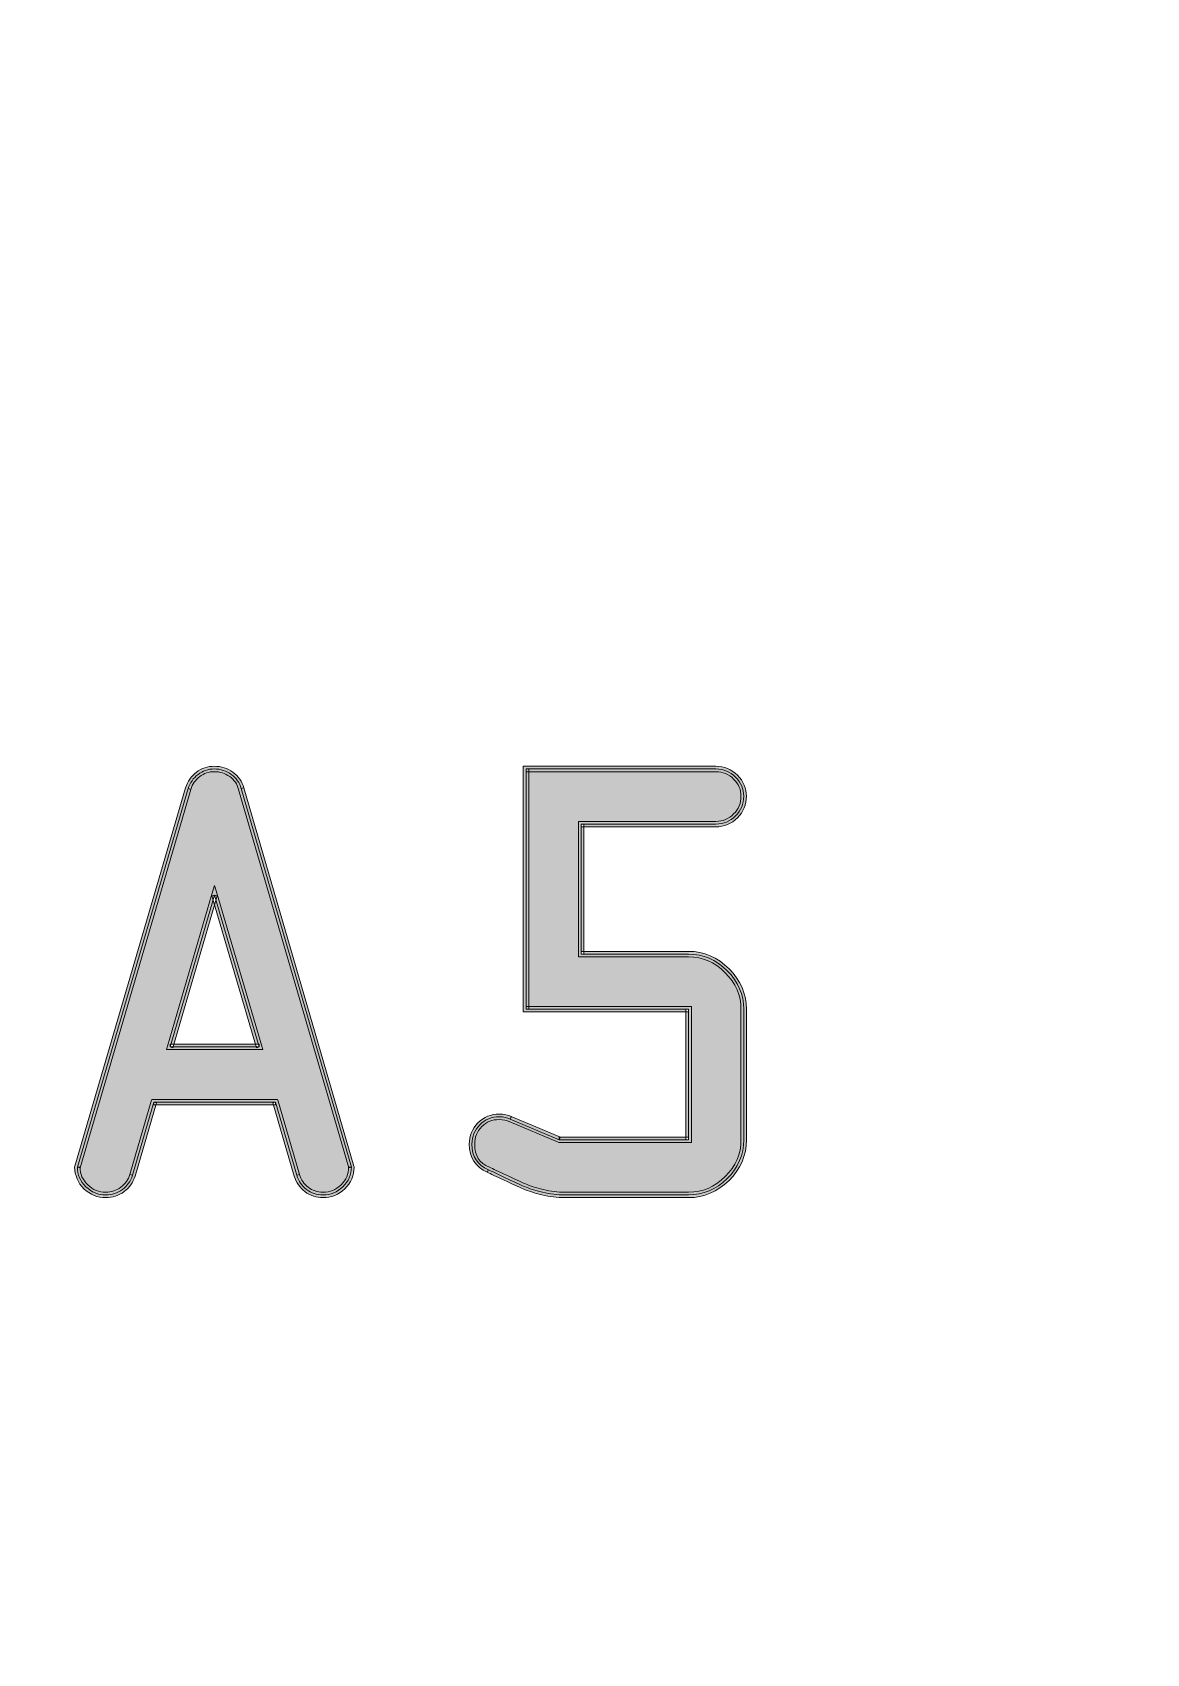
# Model space of a CAD drawing. Header units: inches. Extents: x 3.6 to 56.9, y 3.5 to 76.6.
# Drawn here: x 7.951 to 10.357, y 11.661 to 15.159 of the extents above; entities that cross this region are included whole.
import ezdxf

# ---------------------------------------------------------------- set-up
doc = ezdxf.new("R2010")
doc.units = ezdxf.units.IN
doc.header["$MEASUREMENT"] = 0
doc.layers.add('board', color=7, linetype='Continuous')
doc.layers.add('silk', color=7, linetype='Continuous')

msp = doc.modelspace()

# ---------------------------------------------------------------- hatches: boundary and pattern name
at = {"layer": 'silk', "true_color": 0xffffff}
h = msp.add_hatch(color=7, dxfattribs=at)
h.dxf.hatch_style = 2
edge = h.paths.add_edge_path()
edge.add_spline(control_points=[(8.9063, 12.76), (8.9063, 12.735), (8.9162, 12.7195), (8.9381, 12.71), (8.9381, 12.71), (8.9381, 12.71), (8.9381, 12.71), (8.9381, 12.71), (8.9382, 12.71), (8.9382, 12.71), (8.9453, 12.7068), (8.9575, 12.7011), (8.9748, 12.6928), (8.9921, 12.6846), (9.0057, 12.6784), (9.0158, 12.6741), (9.0258, 12.6699), (9.0385, 12.6659), (9.0544, 12.662), (9.0702, 12.6581), (9.0854, 12.6563), (9.1008, 12.6563), (9.1008, 12.6563), (9.3683, 12.6563), (9.3683, 12.6563), (9.3985, 12.6563), (9.4241, 12.6671), (9.4473, 12.6899), (9.4704, 12.7127), (9.4814, 12.7384), (9.4814, 12.7694), (9.4814, 12.7694), (9.4814, 13.0511), (9.4814, 13.0511), (9.4814, 13.0813), (9.4704, 13.1068), (9.4472, 13.13), (9.4241, 13.1532), (9.3985, 13.1642), (9.3683, 13.1642), (9.3683, 13.1642), (9.1361, 13.1642), (9.1361, 13.1642), (9.1361, 13.1642), (9.1302, 13.1642), (9.1302, 13.1642), (9.1302, 13.1642), (9.1302, 13.1701), (9.1302, 13.1701), (9.1302, 13.1701), (9.1302, 13.4506), (9.1302, 13.4506), (9.1302, 13.4506), (9.1302, 13.4565), (9.1302, 13.4565), (9.1302, 13.4565), (9.1361, 13.4565), (9.1361, 13.4565), (9.1361, 13.4565), (9.4272, 13.4565), (9.4272, 13.4565), (9.4425, 13.4565), (9.4545, 13.4615), (9.4655, 13.4725), (9.4765, 13.4834), (9.4814, 13.4954), (9.4814, 13.5107), (9.4814, 13.5252), (9.4765, 13.5368), (9.4655, 13.5478), (9.4545, 13.5588), (9.4425, 13.5638), (9.4272, 13.5638), (9.4272, 13.5638), (9.0171, 13.5638), (9.0171, 13.5638), (9.0171, 13.5638), (9.0171, 13.5696), (9.0171, 13.5696), (9.0171, 13.5696), (9.023, 13.5696), (9.023, 13.5696), (9.023, 13.5696), (9.023, 13.0511), (9.023, 13.0511), (9.023, 13.0511), (9.0171, 13.0511), (9.0171, 13.0511), (9.0171, 13.0511), (9.0171, 13.057), (9.0171, 13.057), (9.0171, 13.057), (9.3683, 13.057), (9.3683, 13.057), (9.3683, 13.057), (9.3742, 13.057), (9.3742, 13.057), (9.3742, 13.057), (9.3742, 13.0511), (9.3742, 13.0511), (9.3742, 13.0511), (9.3742, 12.7694), (9.3742, 12.7694), (9.3742, 12.7694), (9.3742, 12.7635), (9.3742, 12.7635), (9.3742, 12.7635), (9.3683, 12.7635), (9.3683, 12.7635), (9.3683, 12.7635), (9.089, 12.7635), (9.089, 12.7635), (9.089, 12.7635), (9.0878, 12.7635), (9.0878, 12.7635), (9.0878, 12.7635), (9.0867, 12.764), (9.0867, 12.764), (9.0867, 12.764), (8.9806, 12.8088), (8.9806, 12.8088), (8.9806, 12.8088), (8.9804, 12.8088), (8.9804, 12.8088), (8.9804, 12.8088), (8.9803, 12.8089), (8.9803, 12.8089), (8.9747, 12.8117), (8.9682, 12.813), (8.9593, 12.813), (8.944, 12.813), (8.9322, 12.8082), (8.9217, 12.7977), (8.9111, 12.7871), (8.9063, 12.7753), (8.9063, 12.76)], knot_values=[0, 0, 0, 0, 1, 1, 1, 2, 2, 2, 3, 3, 3, 4, 4, 4, 5, 5, 5, 6, 6, 6, 7, 7, 7, 8, 8, 8, 9, 9, 9, 10, 10, 10, 11, 11, 11, 12, 12, 12, 13, 13, 13, 14, 14, 14, 15, 15, 15, 16, 16, 16, 17, 17, 17, 18, 18, 18, 19, 19, 19, 20, 20, 20, 21, 21, 21, 22, 22, 22, 23, 23, 23, 24, 24, 24, 25, 25, 25, 26, 26, 26, 27, 27, 27, 28, 28, 28, 29, 29, 29, 30, 30, 30, 31, 31, 31, 32, 32, 32, 33, 33, 33, 34, 34, 34, 35, 35, 35, 36, 36, 36, 37, 37, 37, 38, 38, 38, 39, 39, 39, 40, 40, 40, 41, 41, 41, 42, 42, 42, 43, 43, 43, 44, 44, 44, 45, 45, 45, 45], degree=3, periodic=1)
edge = h.paths.add_edge_path()
edge.add_spline(control_points=[(8.8945, 12.76), (8.8945, 12.7776), (8.9011, 12.7937), (8.9133, 12.806), (8.9256, 12.8182), (8.9417, 12.8248), (8.9593, 12.8248), (8.9694, 12.8248), (8.9786, 12.823), (8.9855, 12.8195), (8.9855, 12.8195), (8.9829, 12.8142), (8.9829, 12.8142), (8.9829, 12.8142), (8.9852, 12.8196), (8.9852, 12.8196), (8.9852, 12.8196), (9.0913, 12.7748), (9.0913, 12.7748), (9.0913, 12.7748), (9.089, 12.7694), (9.089, 12.7694), (9.089, 12.7694), (9.089, 12.7753), (9.089, 12.7753), (9.089, 12.7753), (9.3683, 12.7753), (9.3683, 12.7753), (9.3683, 12.7753), (9.3683, 12.7694), (9.3683, 12.7694), (9.3683, 12.7694), (9.3624, 12.7694), (9.3624, 12.7694), (9.3624, 12.7694), (9.3624, 13.0511), (9.3624, 13.0511), (9.3624, 13.0511), (9.3683, 13.0511), (9.3683, 13.0511), (9.3683, 13.0511), (9.3683, 13.0452), (9.3683, 13.0452), (9.3683, 13.0452), (9.0171, 13.0452), (9.0171, 13.0452), (9.0171, 13.0452), (9.0112, 13.0452), (9.0112, 13.0452), (9.0112, 13.0452), (9.0112, 13.0511), (9.0112, 13.0511), (9.0112, 13.0511), (9.0112, 13.5696), (9.0112, 13.5696), (9.0112, 13.5696), (9.0112, 13.5755), (9.0112, 13.5755), (9.0112, 13.5755), (9.0171, 13.5755), (9.0171, 13.5755), (9.0171, 13.5755), (9.4272, 13.5755), (9.4272, 13.5755), (9.4449, 13.5755), (9.4612, 13.5687), (9.4738, 13.5561), (9.4864, 13.5435), (9.4932, 13.5276), (9.4932, 13.5107), (9.4932, 13.493), (9.4864, 13.4767), (9.4738, 13.4641), (9.4612, 13.4515), (9.4449, 13.4447), (9.4272, 13.4447), (9.4272, 13.4447), (9.1361, 13.4447), (9.1361, 13.4447), (9.1361, 13.4447), (9.1361, 13.4506), (9.1361, 13.4506), (9.1361, 13.4506), (9.142, 13.4506), (9.142, 13.4506), (9.142, 13.4506), (9.142, 13.1701), (9.142, 13.1701), (9.142, 13.1701), (9.1361, 13.1701), (9.1361, 13.1701), (9.1361, 13.1701), (9.1361, 13.176), (9.1361, 13.176), (9.1361, 13.176), (9.3683, 13.176), (9.3683, 13.176), (9.4009, 13.176), (9.4308, 13.1631), (9.4556, 13.1383), (9.4803, 13.1136), (9.4932, 13.0837), (9.4932, 13.0511), (9.4932, 13.0511), (9.4932, 12.7694), (9.4932, 12.7694), (9.4932, 12.736), (9.4803, 12.7059), (9.4555, 12.6815), (9.4308, 12.6572), (9.4009, 12.6445), (9.3683, 12.6445), (9.3683, 12.6445), (9.1008, 12.6445), (9.1008, 12.6445), (9.0847, 12.6445), (9.0681, 12.6465), (9.0516, 12.6505), (9.0353, 12.6545), (9.0217, 12.6588), (9.0113, 12.6632), (9.001, 12.6676), (8.9871, 12.6739), (8.9698, 12.6822), (8.9525, 12.6904), (8.9404, 12.6961), (8.9334, 12.6992), (8.9334, 12.6992), (8.9358, 12.7046), (8.9358, 12.7046), (8.9358, 12.7046), (8.9334, 12.6992), (8.9334, 12.6992), (8.9082, 12.7101), (8.8945, 12.7315), (8.8945, 12.76)], knot_values=[0, 0, 0, 0, 1, 1, 1, 2, 2, 2, 3, 3, 3, 4, 4, 4, 5, 5, 5, 6, 6, 6, 7, 7, 7, 8, 8, 8, 9, 9, 9, 10, 10, 10, 11, 11, 11, 12, 12, 12, 13, 13, 13, 14, 14, 14, 15, 15, 15, 16, 16, 16, 17, 17, 17, 18, 18, 18, 19, 19, 19, 20, 20, 20, 21, 21, 21, 22, 22, 22, 23, 23, 23, 24, 24, 24, 25, 25, 25, 26, 26, 26, 27, 27, 27, 28, 28, 28, 29, 29, 29, 30, 30, 30, 31, 31, 31, 32, 32, 32, 33, 33, 33, 34, 34, 34, 35, 35, 35, 36, 36, 36, 37, 37, 37, 38, 38, 38, 39, 39, 39, 40, 40, 40, 41, 41, 41, 42, 42, 42, 43, 43, 43, 44, 44, 44, 45, 45, 45, 45], degree=3, periodic=1)
h.paths.add_polyline_path([(8.243, 12.9714), (8.3385, 13.2991), (8.3441, 13.3183), (8.3498, 13.2991), (8.4464, 12.9714), (8.4487, 12.9639), (8.4408, 12.9639), (8.2487, 12.9639), (8.2408, 12.9639)])
h.paths.add_polyline_path([(8.2487, 12.9757), (8.4408, 12.9757), (8.4408, 12.9698), (8.4351, 12.9681), (8.3385, 13.2957), (8.3441, 13.2974), (8.3498, 13.2958), (8.2543, 12.9681), (8.2487, 12.9698)])
edge = h.paths.add_edge_path()
edge.add_spline(control_points=[(8.0542, 12.7105), (8.0542, 12.6952), (8.0593, 12.6832), (8.0707, 12.6723), (8.082, 12.6613), (8.0943, 12.6563), (8.1096, 12.6563), (8.122, 12.6563), (8.1322, 12.6596), (8.142, 12.6669), (8.1519, 12.6742), (8.1581, 12.6829), (8.1617, 12.6946), (8.1617, 12.6946), (8.1673, 12.6928), (8.1673, 12.6928), (8.1673, 12.6928), (8.1617, 12.6945), (8.1617, 12.6945), (8.1617, 12.6945), (8.2077, 12.8524), (8.2077, 12.8524), (8.2077, 12.8524), (8.2089, 12.8566), (8.2089, 12.8566), (8.2089, 12.8566), (8.2133, 12.8566), (8.2133, 12.8566), (8.2133, 12.8566), (8.4761, 12.8566), (8.4761, 12.8566), (8.4761, 12.8566), (8.4806, 12.8566), (8.4806, 12.8566), (8.4806, 12.8566), (8.4818, 12.8524), (8.4818, 12.8524), (8.4818, 12.8524), (8.5278, 12.6945), (8.5278, 12.6945), (8.5278, 12.6945), (8.5221, 12.6928), (8.5221, 12.6928), (8.5221, 12.6928), (8.5277, 12.6946), (8.5277, 12.6946), (8.5314, 12.6828), (8.5374, 12.6741), (8.5469, 12.6668), (8.5563, 12.6596), (8.5663, 12.6563), (8.5787, 12.6563), (8.594, 12.6563), (8.6062, 12.6613), (8.6176, 12.6723), (8.6289, 12.6832), (8.6341, 12.6952), (8.6341, 12.7105), (8.6341, 12.7105), (8.6399, 12.7105), (8.6399, 12.7105), (8.6399, 12.7105), (8.6343, 12.7088), (8.6343, 12.7088), (8.6343, 12.7088), (8.3962, 13.5256), (8.3962, 13.5256), (8.3962, 13.5256), (8.3962, 13.5257), (8.3962, 13.5257), (8.3962, 13.5257), (8.3962, 13.5258), (8.3962, 13.5258), (8.3933, 13.5373), (8.3874, 13.5458), (8.3772, 13.5531), (8.367, 13.5604), (8.3566, 13.5638), (8.3441, 13.5638), (8.3317, 13.5638), (8.3218, 13.5604), (8.3124, 13.5532), (8.3029, 13.5459), (8.2968, 13.5372), (8.2932, 13.5255), (8.2932, 13.5255), (8.2876, 13.5272), (8.2876, 13.5272), (8.2876, 13.5272), (8.2932, 13.5256), (8.2932, 13.5256), (8.2932, 13.5256), (8.054, 12.7088), (8.054, 12.7088), (8.054, 12.7088), (8.0483, 12.7105), (8.0483, 12.7105), (8.0483, 12.7105), (8.0542, 12.7105), (8.0542, 12.7105)], knot_values=[0, 0, 0, 0, 1, 1, 1, 2, 2, 2, 3, 3, 3, 4, 4, 4, 5, 5, 5, 6, 6, 6, 7, 7, 7, 8, 8, 8, 9, 9, 9, 10, 10, 10, 11, 11, 11, 12, 12, 12, 13, 13, 13, 14, 14, 14, 15, 15, 15, 16, 16, 16, 17, 17, 17, 18, 18, 18, 19, 19, 19, 20, 20, 20, 21, 21, 21, 22, 22, 22, 23, 23, 23, 24, 24, 24, 25, 25, 25, 26, 26, 26, 27, 27, 27, 28, 28, 28, 29, 29, 29, 30, 30, 30, 31, 31, 31, 32, 32, 32, 33, 33, 33, 33], degree=3, periodic=1)
edge = h.paths.add_edge_path()
edge.add_spline(control_points=[(8.0427, 12.7121), (8.0427, 12.7121), (8.2819, 13.5289), (8.2819, 13.5289), (8.2819, 13.5289), (8.2819, 13.5289), (8.2819, 13.5289), (8.2819, 13.5289), (8.2819, 13.529), (8.2819, 13.529), (8.2861, 13.5424), (8.2942, 13.5541), (8.3052, 13.5625), (8.3162, 13.571), (8.3298, 13.5755), (8.3441, 13.5755), (8.3584, 13.5755), (8.3723, 13.571), (8.3841, 13.5627), (8.3959, 13.5542), (8.4042, 13.5423), (8.4076, 13.5287), (8.4076, 13.5287), (8.4019, 13.5272), (8.4019, 13.5272), (8.4019, 13.5272), (8.4075, 13.5289), (8.4075, 13.5289), (8.4075, 13.5289), (8.6456, 12.7121), (8.6456, 12.7121), (8.6456, 12.7121), (8.6458, 12.7113), (8.6458, 12.7113), (8.6458, 12.7113), (8.6458, 12.7105), (8.6458, 12.7105), (8.6458, 12.6928), (8.6388, 12.6764), (8.6258, 12.6638), (8.6128, 12.6512), (8.5963, 12.6445), (8.5787, 12.6445), (8.5644, 12.6445), (8.5507, 12.649), (8.5397, 12.6575), (8.5288, 12.6659), (8.5207, 12.6776), (8.5165, 12.691), (8.5165, 12.691), (8.5165, 12.6911), (8.5165, 12.6911), (8.5165, 12.6911), (8.5164, 12.6912), (8.5164, 12.6912), (8.5164, 12.6912), (8.4705, 12.8491), (8.4705, 12.8491), (8.4705, 12.8491), (8.4761, 12.8507), (8.4761, 12.8507), (8.4761, 12.8507), (8.4761, 12.8448), (8.4761, 12.8448), (8.4761, 12.8448), (8.2133, 12.8448), (8.2133, 12.8448), (8.2133, 12.8448), (8.2133, 12.8507), (8.2133, 12.8507), (8.2133, 12.8507), (8.219, 12.8491), (8.219, 12.8491), (8.219, 12.8491), (8.173, 12.6912), (8.173, 12.6912), (8.173, 12.6912), (8.173, 12.6911), (8.173, 12.6911), (8.173, 12.6911), (8.173, 12.691), (8.173, 12.691), (8.1688, 12.6776), (8.1604, 12.6658), (8.149, 12.6574), (8.1377, 12.649), (8.1239, 12.6445), (8.1096, 12.6445), (8.0919, 12.6445), (8.0755, 12.6512), (8.0625, 12.6638), (8.0495, 12.6764), (8.0424, 12.6928), (8.0424, 12.7105), (8.0424, 12.7105), (8.0424, 12.7113), (8.0424, 12.7113), (8.0424, 12.7113), (8.0427, 12.7121), (8.0427, 12.7121)], knot_values=[0, 0, 0, 0, 1, 1, 1, 2, 2, 2, 3, 3, 3, 4, 4, 4, 5, 5, 5, 6, 6, 6, 7, 7, 7, 8, 8, 8, 9, 9, 9, 10, 10, 10, 11, 11, 11, 12, 12, 12, 13, 13, 13, 14, 14, 14, 15, 15, 15, 16, 16, 16, 17, 17, 17, 18, 18, 18, 19, 19, 19, 20, 20, 20, 21, 21, 21, 22, 22, 22, 23, 23, 23, 24, 24, 24, 25, 25, 25, 26, 26, 26, 27, 27, 27, 28, 28, 28, 29, 29, 29, 30, 30, 30, 31, 31, 31, 32, 32, 32, 33, 33, 33, 33], degree=3, periodic=1)
h = msp.add_hatch(color=7, dxfattribs=at)
h.dxf.hatch_style = 2
edge = h.paths.add_edge_path()
edge.add_spline(control_points=[(8.9004, 12.76), (8.9004, 12.7765), (8.9061, 12.7904), (8.9175, 12.8018), (8.9289, 12.8132), (8.9428, 12.8189), (8.9593, 12.8189), (8.9688, 12.8189), (8.9766, 12.8173), (8.9829, 12.8142), (8.9829, 12.8142), (9.089, 12.7694), (9.089, 12.7694), (9.089, 12.7694), (9.3683, 12.7694), (9.3683, 12.7694), (9.3683, 12.7694), (9.3683, 13.0511), (9.3683, 13.0511), (9.3683, 13.0511), (9.0171, 13.0511), (9.0171, 13.0511), (9.0171, 13.0511), (9.0171, 13.5696), (9.0171, 13.5696), (9.0171, 13.5696), (9.4272, 13.5696), (9.4272, 13.5696), (9.4437, 13.5696), (9.4579, 13.5638), (9.4697, 13.552), (9.4814, 13.5402), (9.4873, 13.5264), (9.4873, 13.5107), (9.4873, 13.4942), (9.4814, 13.4801), (9.4697, 13.4683), (9.4579, 13.4565), (9.4437, 13.4506), (9.4272, 13.4506), (9.4272, 13.4506), (9.1361, 13.4506), (9.1361, 13.4506), (9.1361, 13.4506), (9.1361, 13.1701), (9.1361, 13.1701), (9.1361, 13.1701), (9.3683, 13.1701), (9.3683, 13.1701), (9.3997, 13.1701), (9.4274, 13.1581), (9.4514, 13.1342), (9.4754, 13.1102), (9.4873, 13.0825), (9.4873, 13.0511), (9.4873, 13.0511), (9.4873, 12.7694), (9.4873, 12.7694), (9.4873, 12.7372), (9.4754, 12.7093), (9.4514, 12.6857), (9.4274, 12.6622), (9.3997, 12.6504), (9.3683, 12.6504), (9.3683, 12.6504), (9.1008, 12.6504), (9.1008, 12.6504), (9.0851, 12.6504), (9.0691, 12.6523), (9.053, 12.6563), (9.0369, 12.6602), (9.0238, 12.6643), (9.0136, 12.6686), (9.0033, 12.673), (8.9896, 12.6792), (8.9723, 12.6875), (8.955, 12.6957), (8.9428, 12.7014), (8.9358, 12.7046), (8.9122, 12.7148), (8.9004, 12.7333), (8.9004, 12.76)], knot_values=[0, 0, 0, 0, 1, 1, 1, 2, 2, 2, 3, 3, 3, 4, 4, 4, 5, 5, 5, 6, 6, 6, 7, 7, 7, 8, 8, 8, 9, 9, 9, 10, 10, 10, 11, 11, 11, 12, 12, 12, 13, 13, 13, 14, 14, 14, 15, 15, 15, 16, 16, 16, 17, 17, 17, 18, 18, 18, 19, 19, 19, 20, 20, 20, 21, 21, 21, 22, 22, 22, 23, 23, 23, 24, 24, 24, 25, 25, 25, 26, 26, 26, 27, 27, 27, 27], degree=3, periodic=1)
h.paths.add_polyline_path([(8.2487, 12.9698), (8.4408, 12.9698), (8.3441, 13.2974)])
edge = h.paths.add_edge_path()
edge.add_spline(control_points=[(8.0483, 12.7105), (8.0483, 12.7105), (8.2876, 13.5272), (8.2876, 13.5272), (8.2915, 13.5398), (8.2986, 13.55), (8.3088, 13.5579), (8.319, 13.5657), (8.3308, 13.5696), (8.3441, 13.5696), (8.3575, 13.5696), (8.3697, 13.5657), (8.3807, 13.5579), (8.3917, 13.55), (8.3987, 13.5398), (8.4019, 13.5272), (8.4019, 13.5272), (8.6399, 12.7105), (8.6399, 12.7105), (8.6399, 12.694), (8.6339, 12.6798), (8.6217, 12.6681), (8.6095, 12.6563), (8.5952, 12.6504), (8.5787, 12.6504), (8.5653, 12.6504), (8.5535, 12.6543), (8.5433, 12.6622), (8.5331, 12.67), (8.526, 12.6802), (8.5221, 12.6928), (8.5221, 12.6928), (8.4761, 12.8507), (8.4761, 12.8507), (8.4761, 12.8507), (8.2133, 12.8507), (8.2133, 12.8507), (8.2133, 12.8507), (8.1673, 12.6928), (8.1673, 12.6928), (8.1634, 12.6802), (8.1561, 12.67), (8.1455, 12.6622), (8.1349, 12.6543), (8.123, 12.6504), (8.1096, 12.6504), (8.0931, 12.6504), (8.0788, 12.6563), (8.0666, 12.6681), (8.0544, 12.6798), (8.0483, 12.694), (8.0483, 12.7105)], knot_values=[0, 0, 0, 0, 1, 1, 1, 2, 2, 2, 3, 3, 3, 4, 4, 4, 5, 5, 5, 6, 6, 6, 7, 7, 7, 8, 8, 8, 9, 9, 9, 10, 10, 10, 11, 11, 11, 12, 12, 12, 13, 13, 13, 14, 14, 14, 15, 15, 15, 16, 16, 16, 17, 17, 17, 17], degree=3, periodic=1)

# ---------------------------------------------------------------- linework, layer by layer
at = {"layer": 'board', "color": 7, "lineweight": 20, "true_color": 0xffffff}
msp.add_open_spline([(56.8521, 12.1646), (56.8521, 12.1646), (55.3337, 10.6434), (55.3337, 10.6434), (55.3337, 10.6434), (43.9474, 10.6434), (43.9474, 10.6434), (43.9474, 10.6434), (41.4173, 8.1094), (41.4173, 8.1094), (41.4173, 8.1094), (8.7761, 8.1094), (8.7761, 8.1094), (8.7761, 8.1094), (6.246, 10.6434), (6.246, 10.6434), (6.246, 10.6434), (4.7111, 10.6434), (4.7111, 10.6434), (4.2186, 10.5873), (3.7727, 10.9401), (3.7148, 11.4312), (3.7074, 11.4979), (3.7074, 11.5709), (3.7148, 11.6404), (3.7148, 11.6404), (3.7148, 75.5088), (3.7148, 75.5088), (3.6569, 76.0016), (4.0097, 76.4482), (4.5011, 76.5061), (4.5706, 76.5142), (4.6408, 76.5142), (4.7114, 76.5061), (4.7114, 76.5061), (55.8558, 76.5061), (55.8558, 76.5061), (56.3487, 76.5636), (56.7949, 76.2104), (56.8521, 75.7176), (56.8602, 75.6481), (56.8602, 75.5779), (56.8521, 75.5088), (56.8521, 75.5088), (56.8521, 12.1646), (56.8521, 12.1646)], degree=3, knots=[0, 0, 0, 0, 1, 1, 1, 2, 2, 2, 3, 3, 3, 4, 4, 4, 5, 5, 5, 6, 6, 6, 7, 7, 7, 8, 8, 8, 9, 9, 9, 10, 10, 10, 11, 11, 11, 12, 12, 12, 13, 13, 13, 14, 14, 14, 15, 15, 15, 15], dxfattribs=at)
at = {"layer": 'silk', "lineweight": 0}
for points in [[(8.243, 12.9714), (8.3385, 13.2991), (8.3441, 13.3183), (8.3498, 13.2991), (8.4464, 12.9714), (8.4487, 12.9639), (8.4408, 12.9639), (8.2487, 12.9639), (8.2408, 12.9639), (8.243, 12.9714)], [(8.2487, 12.9698), (8.4408, 12.9698), (8.3441, 13.2974), (8.2487, 12.9698)], [(8.2487, 12.9757), (8.4408, 12.9757), (8.4408, 12.9698), (8.4351, 12.9681), (8.3385, 13.2957), (8.3441, 13.2974), (8.3498, 13.2958), (8.2543, 12.9681), (8.2487, 12.9698), (8.2487, 12.9757)]]:
    msp.add_lwpolyline(points, dxfattribs=at)
for points, knots in [([(8.0427, 12.7121), (8.0427, 12.7121), (8.2819, 13.5289), (8.2819, 13.5289), (8.2819, 13.5289), (8.2819, 13.5289), (8.2819, 13.5289), (8.2819, 13.5289), (8.2819, 13.529), (8.2819, 13.529), (8.2861, 13.5424), (8.2942, 13.5541), (8.3052, 13.5625), (8.3162, 13.571), (8.3298, 13.5755), (8.3441, 13.5755), (8.3584, 13.5755), (8.3723, 13.571), (8.3841, 13.5627), (8.3959, 13.5542), (8.4042, 13.5423), (8.4076, 13.5287), (8.4076, 13.5287), (8.4019, 13.5272), (8.4019, 13.5272), (8.4019, 13.5272), (8.4075, 13.5289), (8.4075, 13.5289), (8.4075, 13.5289), (8.6456, 12.7121), (8.6456, 12.7121), (8.6456, 12.7121), (8.6458, 12.7113), (8.6458, 12.7113), (8.6458, 12.7113), (8.6458, 12.7105), (8.6458, 12.7105), (8.6458, 12.6928), (8.6388, 12.6764), (8.6258, 12.6638), (8.6128, 12.6512), (8.5963, 12.6445), (8.5787, 12.6445), (8.5644, 12.6445), (8.5507, 12.649), (8.5397, 12.6575), (8.5288, 12.6659), (8.5207, 12.6776), (8.5165, 12.691), (8.5165, 12.691), (8.5165, 12.6911), (8.5165, 12.6911), (8.5165, 12.6911), (8.5164, 12.6912), (8.5164, 12.6912), (8.5164, 12.6912), (8.4705, 12.8491), (8.4705, 12.8491), (8.4705, 12.8491), (8.4761, 12.8507), (8.4761, 12.8507), (8.4761, 12.8507), (8.4761, 12.8448), (8.4761, 12.8448), (8.4761, 12.8448), (8.2133, 12.8448), (8.2133, 12.8448), (8.2133, 12.8448), (8.2133, 12.8507), (8.2133, 12.8507), (8.2133, 12.8507), (8.219, 12.8491), (8.219, 12.8491), (8.219, 12.8491), (8.173, 12.6912), (8.173, 12.6912), (8.173, 12.6912), (8.173, 12.6911), (8.173, 12.6911), (8.173, 12.6911), (8.173, 12.691), (8.173, 12.691), (8.1688, 12.6776), (8.1604, 12.6658), (8.149, 12.6574), (8.1377, 12.649), (8.1239, 12.6445), (8.1096, 12.6445), (8.0919, 12.6445), (8.0755, 12.6512), (8.0625, 12.6638), (8.0495, 12.6764), (8.0424, 12.6928), (8.0424, 12.7105), (8.0424, 12.7105), (8.0424, 12.7113), (8.0424, 12.7113), (8.0424, 12.7113), (8.0427, 12.7121), (8.0427, 12.7121)], [0, 0, 0, 0, 1, 1, 1, 2, 2, 2, 3, 3, 3, 4, 4, 4, 5, 5, 5, 6, 6, 6, 7, 7, 7, 8, 8, 8, 9, 9, 9, 10, 10, 10, 11, 11, 11, 12, 12, 12, 13, 13, 13, 14, 14, 14, 15, 15, 15, 16, 16, 16, 17, 17, 17, 18, 18, 18, 19, 19, 19, 20, 20, 20, 21, 21, 21, 22, 22, 22, 23, 23, 23, 24, 24, 24, 25, 25, 25, 26, 26, 26, 27, 27, 27, 28, 28, 28, 29, 29, 29, 30, 30, 30, 31, 31, 31, 32, 32, 32, 33, 33, 33, 33]), ([(8.8945, 12.76), (8.8945, 12.7776), (8.9011, 12.7937), (8.9133, 12.806), (8.9256, 12.8182), (8.9417, 12.8248), (8.9593, 12.8248), (8.9694, 12.8248), (8.9786, 12.823), (8.9855, 12.8195), (8.9855, 12.8195), (8.9829, 12.8142), (8.9829, 12.8142), (8.9829, 12.8142), (8.9852, 12.8196), (8.9852, 12.8196), (8.9852, 12.8196), (9.0913, 12.7748), (9.0913, 12.7748), (9.0913, 12.7748), (9.089, 12.7694), (9.089, 12.7694), (9.089, 12.7694), (9.089, 12.7753), (9.089, 12.7753), (9.089, 12.7753), (9.3683, 12.7753), (9.3683, 12.7753), (9.3683, 12.7753), (9.3683, 12.7694), (9.3683, 12.7694), (9.3683, 12.7694), (9.3624, 12.7694), (9.3624, 12.7694), (9.3624, 12.7694), (9.3624, 13.0511), (9.3624, 13.0511), (9.3624, 13.0511), (9.3683, 13.0511), (9.3683, 13.0511), (9.3683, 13.0511), (9.3683, 13.0452), (9.3683, 13.0452), (9.3683, 13.0452), (9.0171, 13.0452), (9.0171, 13.0452), (9.0171, 13.0452), (9.0112, 13.0452), (9.0112, 13.0452), (9.0112, 13.0452), (9.0112, 13.0511), (9.0112, 13.0511), (9.0112, 13.0511), (9.0112, 13.5696), (9.0112, 13.5696), (9.0112, 13.5696), (9.0112, 13.5755), (9.0112, 13.5755), (9.0112, 13.5755), (9.0171, 13.5755), (9.0171, 13.5755), (9.0171, 13.5755), (9.4272, 13.5755), (9.4272, 13.5755), (9.4449, 13.5755), (9.4612, 13.5687), (9.4738, 13.5561), (9.4864, 13.5435), (9.4932, 13.5276), (9.4932, 13.5107), (9.4932, 13.493), (9.4864, 13.4767), (9.4738, 13.4641), (9.4612, 13.4515), (9.4449, 13.4447), (9.4272, 13.4447), (9.4272, 13.4447), (9.1361, 13.4447), (9.1361, 13.4447), (9.1361, 13.4447), (9.1361, 13.4506), (9.1361, 13.4506), (9.1361, 13.4506), (9.142, 13.4506), (9.142, 13.4506), (9.142, 13.4506), (9.142, 13.1701), (9.142, 13.1701), (9.142, 13.1701), (9.1361, 13.1701), (9.1361, 13.1701), (9.1361, 13.1701), (9.1361, 13.176), (9.1361, 13.176), (9.1361, 13.176), (9.3683, 13.176), (9.3683, 13.176), (9.4009, 13.176), (9.4308, 13.1631), (9.4556, 13.1383), (9.4803, 13.1136), (9.4932, 13.0837), (9.4932, 13.0511), (9.4932, 13.0511), (9.4932, 12.7694), (9.4932, 12.7694), (9.4932, 12.736), (9.4803, 12.7059), (9.4555, 12.6815), (9.4308, 12.6572), (9.4009, 12.6445), (9.3683, 12.6445), (9.3683, 12.6445), (9.1008, 12.6445), (9.1008, 12.6445), (9.0847, 12.6445), (9.0681, 12.6465), (9.0516, 12.6505), (9.0353, 12.6545), (9.0217, 12.6588), (9.0113, 12.6632), (9.001, 12.6676), (8.9871, 12.6739), (8.9698, 12.6822), (8.9525, 12.6904), (8.9404, 12.6961), (8.9334, 12.6992), (8.9334, 12.6992), (8.9358, 12.7046), (8.9358, 12.7046), (8.9358, 12.7046), (8.9334, 12.6992), (8.9334, 12.6992), (8.9082, 12.7101), (8.8945, 12.7315), (8.8945, 12.76)], [0, 0, 0, 0, 1, 1, 1, 2, 2, 2, 3, 3, 3, 4, 4, 4, 5, 5, 5, 6, 6, 6, 7, 7, 7, 8, 8, 8, 9, 9, 9, 10, 10, 10, 11, 11, 11, 12, 12, 12, 13, 13, 13, 14, 14, 14, 15, 15, 15, 16, 16, 16, 17, 17, 17, 18, 18, 18, 19, 19, 19, 20, 20, 20, 21, 21, 21, 22, 22, 22, 23, 23, 23, 24, 24, 24, 25, 25, 25, 26, 26, 26, 27, 27, 27, 28, 28, 28, 29, 29, 29, 30, 30, 30, 31, 31, 31, 32, 32, 32, 33, 33, 33, 34, 34, 34, 35, 35, 35, 36, 36, 36, 37, 37, 37, 38, 38, 38, 39, 39, 39, 40, 40, 40, 41, 41, 41, 42, 42, 42, 43, 43, 43, 44, 44, 44, 45, 45, 45, 45]), ([(8.0483, 12.7105), (8.0483, 12.7105), (8.2876, 13.5272), (8.2876, 13.5272), (8.2915, 13.5398), (8.2986, 13.55), (8.3088, 13.5579), (8.319, 13.5657), (8.3308, 13.5696), (8.3441, 13.5696), (8.3575, 13.5696), (8.3697, 13.5657), (8.3807, 13.5579), (8.3917, 13.55), (8.3987, 13.5398), (8.4019, 13.5272), (8.4019, 13.5272), (8.6399, 12.7105), (8.6399, 12.7105), (8.6399, 12.694), (8.6339, 12.6798), (8.6217, 12.6681), (8.6095, 12.6563), (8.5952, 12.6504), (8.5787, 12.6504), (8.5653, 12.6504), (8.5535, 12.6543), (8.5433, 12.6622), (8.5331, 12.67), (8.526, 12.6802), (8.5221, 12.6928), (8.5221, 12.6928), (8.4761, 12.8507), (8.4761, 12.8507), (8.4761, 12.8507), (8.2133, 12.8507), (8.2133, 12.8507), (8.2133, 12.8507), (8.1673, 12.6928), (8.1673, 12.6928), (8.1634, 12.6802), (8.1561, 12.67), (8.1455, 12.6622), (8.1349, 12.6543), (8.123, 12.6504), (8.1096, 12.6504), (8.0931, 12.6504), (8.0788, 12.6563), (8.0666, 12.6681), (8.0544, 12.6798), (8.0483, 12.694), (8.0483, 12.7105)], [0, 0, 0, 0, 1, 1, 1, 2, 2, 2, 3, 3, 3, 4, 4, 4, 5, 5, 5, 6, 6, 6, 7, 7, 7, 8, 8, 8, 9, 9, 9, 10, 10, 10, 11, 11, 11, 12, 12, 12, 13, 13, 13, 14, 14, 14, 15, 15, 15, 16, 16, 16, 17, 17, 17, 17]), ([(8.0542, 12.7105), (8.0542, 12.6952), (8.0593, 12.6832), (8.0707, 12.6723), (8.082, 12.6613), (8.0943, 12.6563), (8.1096, 12.6563), (8.122, 12.6563), (8.1322, 12.6596), (8.142, 12.6669), (8.1519, 12.6742), (8.1581, 12.6829), (8.1617, 12.6946), (8.1617, 12.6946), (8.1673, 12.6928), (8.1673, 12.6928), (8.1673, 12.6928), (8.1617, 12.6945), (8.1617, 12.6945), (8.1617, 12.6945), (8.2077, 12.8524), (8.2077, 12.8524), (8.2077, 12.8524), (8.2089, 12.8566), (8.2089, 12.8566), (8.2089, 12.8566), (8.2133, 12.8566), (8.2133, 12.8566), (8.2133, 12.8566), (8.4761, 12.8566), (8.4761, 12.8566), (8.4761, 12.8566), (8.4806, 12.8566), (8.4806, 12.8566), (8.4806, 12.8566), (8.4818, 12.8524), (8.4818, 12.8524), (8.4818, 12.8524), (8.5278, 12.6945), (8.5278, 12.6945), (8.5278, 12.6945), (8.5221, 12.6928), (8.5221, 12.6928), (8.5221, 12.6928), (8.5277, 12.6946), (8.5277, 12.6946), (8.5314, 12.6828), (8.5374, 12.6741), (8.5469, 12.6668), (8.5563, 12.6596), (8.5663, 12.6563), (8.5787, 12.6563), (8.594, 12.6563), (8.6062, 12.6613), (8.6176, 12.6723), (8.6289, 12.6832), (8.6341, 12.6952), (8.6341, 12.7105), (8.6341, 12.7105), (8.6399, 12.7105), (8.6399, 12.7105), (8.6399, 12.7105), (8.6343, 12.7088), (8.6343, 12.7088), (8.6343, 12.7088), (8.3962, 13.5256), (8.3962, 13.5256), (8.3962, 13.5256), (8.3962, 13.5257), (8.3962, 13.5257), (8.3962, 13.5257), (8.3962, 13.5258), (8.3962, 13.5258), (8.3933, 13.5373), (8.3874, 13.5458), (8.3772, 13.5531), (8.367, 13.5604), (8.3566, 13.5638), (8.3441, 13.5638), (8.3317, 13.5638), (8.3218, 13.5604), (8.3124, 13.5532), (8.3029, 13.5459), (8.2968, 13.5372), (8.2932, 13.5255), (8.2932, 13.5255), (8.2876, 13.5272), (8.2876, 13.5272), (8.2876, 13.5272), (8.2932, 13.5256), (8.2932, 13.5256), (8.2932, 13.5256), (8.054, 12.7088), (8.054, 12.7088), (8.054, 12.7088), (8.0483, 12.7105), (8.0483, 12.7105), (8.0483, 12.7105), (8.0542, 12.7105), (8.0542, 12.7105)], [0, 0, 0, 0, 1, 1, 1, 2, 2, 2, 3, 3, 3, 4, 4, 4, 5, 5, 5, 6, 6, 6, 7, 7, 7, 8, 8, 8, 9, 9, 9, 10, 10, 10, 11, 11, 11, 12, 12, 12, 13, 13, 13, 14, 14, 14, 15, 15, 15, 16, 16, 16, 17, 17, 17, 18, 18, 18, 19, 19, 19, 20, 20, 20, 21, 21, 21, 22, 22, 22, 23, 23, 23, 24, 24, 24, 25, 25, 25, 26, 26, 26, 27, 27, 27, 28, 28, 28, 29, 29, 29, 30, 30, 30, 31, 31, 31, 32, 32, 32, 33, 33, 33, 33]), ([(8.9004, 12.76), (8.9004, 12.7765), (8.9061, 12.7904), (8.9175, 12.8018), (8.9289, 12.8132), (8.9428, 12.8189), (8.9593, 12.8189), (8.9688, 12.8189), (8.9766, 12.8173), (8.9829, 12.8142), (8.9829, 12.8142), (9.089, 12.7694), (9.089, 12.7694), (9.089, 12.7694), (9.3683, 12.7694), (9.3683, 12.7694), (9.3683, 12.7694), (9.3683, 13.0511), (9.3683, 13.0511), (9.3683, 13.0511), (9.0171, 13.0511), (9.0171, 13.0511), (9.0171, 13.0511), (9.0171, 13.5696), (9.0171, 13.5696), (9.0171, 13.5696), (9.4272, 13.5696), (9.4272, 13.5696), (9.4437, 13.5696), (9.4579, 13.5638), (9.4697, 13.552), (9.4814, 13.5402), (9.4873, 13.5264), (9.4873, 13.5107), (9.4873, 13.4942), (9.4814, 13.4801), (9.4697, 13.4683), (9.4579, 13.4565), (9.4437, 13.4506), (9.4272, 13.4506), (9.4272, 13.4506), (9.1361, 13.4506), (9.1361, 13.4506), (9.1361, 13.4506), (9.1361, 13.1701), (9.1361, 13.1701), (9.1361, 13.1701), (9.3683, 13.1701), (9.3683, 13.1701), (9.3997, 13.1701), (9.4274, 13.1581), (9.4514, 13.1342), (9.4754, 13.1102), (9.4873, 13.0825), (9.4873, 13.0511), (9.4873, 13.0511), (9.4873, 12.7694), (9.4873, 12.7694), (9.4873, 12.7372), (9.4754, 12.7093), (9.4514, 12.6857), (9.4274, 12.6622), (9.3997, 12.6504), (9.3683, 12.6504), (9.3683, 12.6504), (9.1008, 12.6504), (9.1008, 12.6504), (9.0851, 12.6504), (9.0691, 12.6523), (9.053, 12.6563), (9.0369, 12.6602), (9.0238, 12.6643), (9.0136, 12.6686), (9.0033, 12.673), (8.9896, 12.6792), (8.9723, 12.6875), (8.955, 12.6957), (8.9428, 12.7014), (8.9358, 12.7046), (8.9122, 12.7148), (8.9004, 12.7333), (8.9004, 12.76)], [0, 0, 0, 0, 1, 1, 1, 2, 2, 2, 3, 3, 3, 4, 4, 4, 5, 5, 5, 6, 6, 6, 7, 7, 7, 8, 8, 8, 9, 9, 9, 10, 10, 10, 11, 11, 11, 12, 12, 12, 13, 13, 13, 14, 14, 14, 15, 15, 15, 16, 16, 16, 17, 17, 17, 18, 18, 18, 19, 19, 19, 20, 20, 20, 21, 21, 21, 22, 22, 22, 23, 23, 23, 24, 24, 24, 25, 25, 25, 26, 26, 26, 27, 27, 27, 27]), ([(8.9063, 12.76), (8.9063, 12.735), (8.9162, 12.7195), (8.9381, 12.71), (8.9381, 12.71), (8.9381, 12.71), (8.9381, 12.71), (8.9381, 12.71), (8.9382, 12.71), (8.9382, 12.71), (8.9453, 12.7068), (8.9575, 12.7011), (8.9748, 12.6928), (8.9921, 12.6846), (9.0057, 12.6784), (9.0158, 12.6741), (9.0258, 12.6699), (9.0385, 12.6659), (9.0544, 12.662), (9.0702, 12.6581), (9.0854, 12.6563), (9.1008, 12.6563), (9.1008, 12.6563), (9.3683, 12.6563), (9.3683, 12.6563), (9.3985, 12.6563), (9.4241, 12.6671), (9.4473, 12.6899), (9.4704, 12.7127), (9.4814, 12.7384), (9.4814, 12.7694), (9.4814, 12.7694), (9.4814, 13.0511), (9.4814, 13.0511), (9.4814, 13.0813), (9.4704, 13.1068), (9.4472, 13.13), (9.4241, 13.1532), (9.3985, 13.1642), (9.3683, 13.1642), (9.3683, 13.1642), (9.1361, 13.1642), (9.1361, 13.1642), (9.1361, 13.1642), (9.1302, 13.1642), (9.1302, 13.1642), (9.1302, 13.1642), (9.1302, 13.1701), (9.1302, 13.1701), (9.1302, 13.1701), (9.1302, 13.4506), (9.1302, 13.4506), (9.1302, 13.4506), (9.1302, 13.4565), (9.1302, 13.4565), (9.1302, 13.4565), (9.1361, 13.4565), (9.1361, 13.4565), (9.1361, 13.4565), (9.4272, 13.4565), (9.4272, 13.4565), (9.4425, 13.4565), (9.4545, 13.4615), (9.4655, 13.4725), (9.4765, 13.4834), (9.4814, 13.4954), (9.4814, 13.5107), (9.4814, 13.5252), (9.4765, 13.5368), (9.4655, 13.5478), (9.4545, 13.5588), (9.4425, 13.5638), (9.4272, 13.5638), (9.4272, 13.5638), (9.0171, 13.5638), (9.0171, 13.5638), (9.0171, 13.5638), (9.0171, 13.5696), (9.0171, 13.5696), (9.0171, 13.5696), (9.023, 13.5696), (9.023, 13.5696), (9.023, 13.5696), (9.023, 13.0511), (9.023, 13.0511), (9.023, 13.0511), (9.0171, 13.0511), (9.0171, 13.0511), (9.0171, 13.0511), (9.0171, 13.057), (9.0171, 13.057), (9.0171, 13.057), (9.3683, 13.057), (9.3683, 13.057), (9.3683, 13.057), (9.3742, 13.057), (9.3742, 13.057), (9.3742, 13.057), (9.3742, 13.0511), (9.3742, 13.0511), (9.3742, 13.0511), (9.3742, 12.7694), (9.3742, 12.7694), (9.3742, 12.7694), (9.3742, 12.7635), (9.3742, 12.7635), (9.3742, 12.7635), (9.3683, 12.7635), (9.3683, 12.7635), (9.3683, 12.7635), (9.089, 12.7635), (9.089, 12.7635), (9.089, 12.7635), (9.0878, 12.7635), (9.0878, 12.7635), (9.0878, 12.7635), (9.0867, 12.764), (9.0867, 12.764), (9.0867, 12.764), (8.9806, 12.8088), (8.9806, 12.8088), (8.9806, 12.8088), (8.9804, 12.8088), (8.9804, 12.8088), (8.9804, 12.8088), (8.9803, 12.8089), (8.9803, 12.8089), (8.9747, 12.8117), (8.9682, 12.813), (8.9593, 12.813), (8.944, 12.813), (8.9322, 12.8082), (8.9217, 12.7977), (8.9111, 12.7871), (8.9063, 12.7753), (8.9063, 12.76)], [0, 0, 0, 0, 1, 1, 1, 2, 2, 2, 3, 3, 3, 4, 4, 4, 5, 5, 5, 6, 6, 6, 7, 7, 7, 8, 8, 8, 9, 9, 9, 10, 10, 10, 11, 11, 11, 12, 12, 12, 13, 13, 13, 14, 14, 14, 15, 15, 15, 16, 16, 16, 17, 17, 17, 18, 18, 18, 19, 19, 19, 20, 20, 20, 21, 21, 21, 22, 22, 22, 23, 23, 23, 24, 24, 24, 25, 25, 25, 26, 26, 26, 27, 27, 27, 28, 28, 28, 29, 29, 29, 30, 30, 30, 31, 31, 31, 32, 32, 32, 33, 33, 33, 34, 34, 34, 35, 35, 35, 36, 36, 36, 37, 37, 37, 38, 38, 38, 39, 39, 39, 40, 40, 40, 41, 41, 41, 42, 42, 42, 43, 43, 43, 44, 44, 44, 45, 45, 45, 45])]:
    msp.add_open_spline(points, degree=3, knots=knots, dxfattribs=at)

doc.saveas('drawing.dxf')
